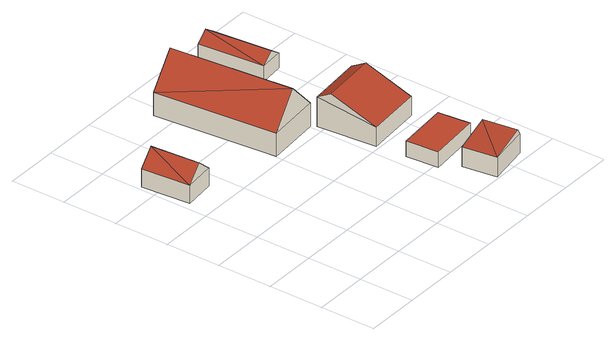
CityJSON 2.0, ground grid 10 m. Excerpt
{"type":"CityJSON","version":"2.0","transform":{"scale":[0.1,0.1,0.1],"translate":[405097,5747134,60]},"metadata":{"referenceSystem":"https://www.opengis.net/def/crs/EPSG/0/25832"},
"CityObjects":{
"building1":{"type":"Building","attributes":{"Gemeindeschluessel":"05515000","Geometrietyp2DReferenz":"3000","function":"31001_2700","roofType":"3100","measuredHeight":5.91},"geometry":[{"type":"Solid","lod":"2","boundaries":[[[[0,1,2,3]],[[4,5,1,0]],[[6,7,5,4]],[[3,2,7,6]],[[0,8,4]],[[6,9,3]],[[3,9,8]],[[8,0,3]],[[9,6,4]],[[4,8,9]],[[1,5,7,2]]]],"semantics":{"surfaces":[{"type":"WallSurface"},{"type":"RoofSurface"},{"type":"GroundSurface"}],"values":[[0,0,0,0,0,0,1,1,1,1,2]]}}]},
"building2":{"type":"Building","attributes":{"Gemeindeschluessel":"05515000","Geometrietyp2DReferenz":"3000","function":"31001_1000","roofType":"3100","measuredHeight":9.78},"address":[{"country":"Germany","locality":"Münster","thoroughfareNumber":"143","thoroughfareName":"Davertstraße"}],"geometry":[{"type":"Solid","lod":"2","boundaries":[[[[10,11,12,13]],[[14,15,11,10]],[[16,17,15,14]],[[13,12,17,16]],[[10,18,14]],[[16,19,13]],[[19,18,10]],[[10,13,19]],[[16,14,18]],[[18,19,16]],[[11,15,17,12]]]],"semantics":{"surfaces":[{"type":"WallSurface"},{"type":"RoofSurface"},{"type":"GroundSurface"}],"values":[[0,0,0,0,0,0,1,1,1,1,2]]}}]},
"building3":{"type":"Building","attributes":{"Gemeindeschluessel":"05515000","Geometrietyp2DReferenz":"3000","function":"31001_2700","roofType":"3100","measuredHeight":4.63},"geometry":[{"type":"Solid","lod":"2","boundaries":[[[[20,21,22,23]],[[24,25,21,20]],[[26,27,25,24]],[[23,22,27,26]],[[20,28,24]],[[26,29,23]],[[23,29,28]],[[28,20,23]],[[26,24,28]],[[28,29,26]],[[21,25,27,22]]]],"semantics":{"surfaces":[{"type":"WallSurface"},{"type":"RoofSurface"},{"type":"GroundSurface"}],"values":[[0,0,0,0,0,0,1,1,1,1,2]]}}]},
"building4":{"type":"Building","attributes":{"Gemeindeschluessel":"05515000","Geometrietyp2DReferenz":"3000","function":"31001_2700","roofType":"1000","measuredHeight":2.92},"geometry":[{"type":"Solid","lod":"2","boundaries":[[[[30,31,32,33]],[[34,35,31,30]],[[36,37,35,34]],[[33,32,37,36]],[[34,30,33,36]],[[31,35,37,32]]]],"semantics":{"surfaces":[{"type":"WallSurface"},{"type":"RoofSurface"},{"type":"GroundSurface"}],"values":[[0,0,0,0,1,2]]}}]},
"building5":{"type":"Building","attributes":{"Gemeindeschluessel":"05515000","Geometrietyp2DReferenz":"3000","function":"31001_2700","roofType":"3100","measuredHeight":6.88},"geometry":[{"type":"Solid","lod":"2","boundaries":[[[[38,39,40,41]],[[42,43,39,38]],[[44,45,43,42]],[[41,40,45,44]],[[38,46,42]],[[44,47,41]],[[41,47,46,38]],[[42,46,47,44]],[[39,43,45,40]]]],"semantics":{"surfaces":[{"type":"WallSurface"},{"type":"RoofSurface"},{"type":"GroundSurface"}],"values":[[0,0,0,0,0,0,1,1,2]]}}]},
"building6":{"type":"Building","attributes":{"Gemeindeschluessel":"05515000","Geometrietyp2DReferenz":"3000","function":"31001_2460","roofType":"3100","measuredHeight":4.47},"geometry":[{"type":"Solid","lod":"2","boundaries":[[[[48,49,50,51]],[[52,53,49,48]],[[54,55,53,52]],[[51,50,55,54]],[[48,56,52]],[[54,57,51]],[[51,57,56]],[[56,48,51]],[[57,54,52]],[[52,56,57]],[[49,53,55,50]]]],"semantics":{"surfaces":[{"type":"WallSurface"},{"type":"RoofSurface"},{"type":"GroundSurface"}],"values":[[0,0,0,0,0,0,1,1,1,1,2]]}}]}
},
"vertices":[
[7,430,43],[7,430,10],[14,341,10],[14,341,43],[64,436,43],[64,436,10],[72,347,43],[72,347,10],[36,433,69],[43,344,69],
[179,535,54],[179,535,11],[200,312,11],[200,312,54],[280,545,54],[280,545,11],[301,321,54],[301,321,11],[229,540,109],[250,317,109],
[353,66,45],[353,66,9],[362,4,9],[362,4,45],[428,78,45],[428,78,9],[437,16,45],[437,16,9],[422,77,56],[431,15,56],
[323,152,38],[323,152,9],[329,93,9],[329,93,38],[418,161,38],[418,161,9],[424,102,38],[424,102,9],
[412,324,64],[412,324,9],[309,314,9],[309,314,64],[422,215,44],[422,215,9],[319,206,44],[319,206,9],[415,298,78],[311,289,78],
[352,577,37],[352,577,9],[363,457,9],[363,457,37],[396,581,37],[396,581,9],[407,461,37],[407,461,9],[374,579,53],[385,459,53]
]}
